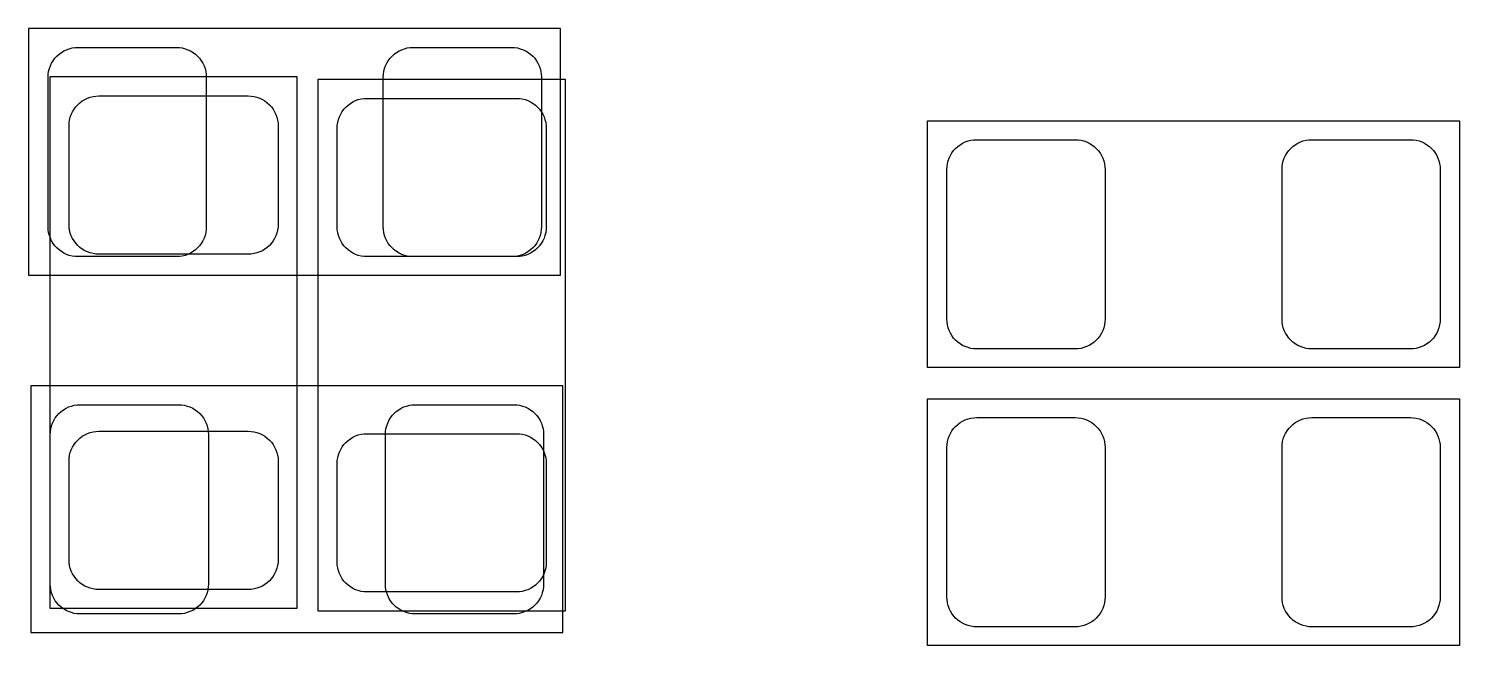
# Model space of a CAD drawing. Extents: x 0 to 143, y 0 to 190.
# Drawn here: x 105.78 to 119.12, y 113.88 to 119.63 of the extents above; entities that cross this region are included whole.
import ezdxf

# ---------------------------------------------------------------- set-up
doc = ezdxf.new("R2010")
doc.units = 0

msp = doc.modelspace()

# ---------------------------------------------------------------- linework, layer by layer
at = {"layer": 'Layer 1', "color": 7}
for points in [[(105.78338, 119.63106), (105.78338, 117.33236)], [(110.744, 119.63106), (105.78338, 119.63106)], [(110.744, 117.33236), (110.744, 119.63106)], [(105.98404, 119.18402), (108.28274, 119.18402)], [(105.98404, 114.22594), (105.98404, 119.18402)], [(108.28274, 119.18402), (108.28274, 114.22594)], [(108.4834, 119.16116), (110.78464, 119.16116)], [(108.4834, 114.20308), (108.4834, 119.16116)], [(110.78464, 119.16116), (110.78464, 114.20308)], [(114.16284, 116.4713), (114.16284, 118.77254)], [(114.16284, 118.77254), (119.12346, 118.77254)], [(119.12346, 118.77254), (119.12346, 116.4713)], [(105.78338, 117.33236), (110.744, 117.33236)], [(119.12346, 116.4713), (114.16284, 116.4713)], [(105.8037, 116.30112), (105.8037, 114.00242)], [(110.76432, 116.30112), (105.8037, 116.30112)], [(110.76432, 114.00242), (110.76432, 116.30112)], [(114.16284, 116.18174), (119.12346, 116.18174)], [(114.16284, 113.88304), (114.16284, 116.18174)], [(119.12346, 116.18174), (119.12346, 113.88304)], [(108.28274, 114.22594), (105.98404, 114.22594)], [(110.78464, 114.20308), (108.4834, 114.20308)], [(105.8037, 114.00242), (110.76432, 114.00242)], [(119.12346, 113.88304), (114.16284, 113.88304)]]:
    msp.add_lwpolyline(points, dxfattribs=at)
at = {"layer": 'Layer 1', "color": 96}
for points in [[(107.189016, 119.454784), (107.21594, 119.45072), (107.24261, 119.444116), (107.268264, 119.434718), (107.292902, 119.423034), (107.31627, 119.409064), (107.338368, 119.392808), (107.358434, 119.37452), (107.376722, 119.3542), (107.392978, 119.332356), (107.407202, 119.308988), (107.418886, 119.284096), (107.42803, 119.258442), (107.434634, 119.232026), (107.438698, 119.205102), (107.439968, 119.17767), (107.439968, 117.784226), (107.438698, 117.757048), (107.434634, 117.730124), (107.42803, 117.703454), (107.418886, 117.6778), (107.407202, 117.653162), (107.392978, 117.629794), (107.376722, 117.607696), (107.358434, 117.58763), (107.338368, 117.569088), (107.31627, 117.552832), (107.292902, 117.538862), (107.268264, 117.527178), (107.24261, 117.518034), (107.21594, 117.51143), (107.189016, 117.507366), (107.161584, 117.506096), (106.243374, 117.506096), (106.215942, 117.507366), (106.189018, 117.51143), (106.162602, 117.518034), (106.136694, 117.527178), (106.112056, 117.538862), (106.088688, 117.552832), (106.066844, 117.569088), (106.046524, 117.58763), (106.028236, 117.607696), (106.01198, 117.629794), (105.997756, 117.653162), (105.986072, 117.6778), (105.976928, 117.703454), (105.970324, 117.730124), (105.96626, 117.757048), (105.96499, 117.784226), (105.96499, 119.17767), (105.96626, 119.205102), (105.970324, 119.232026), (105.976928, 119.258442), (105.986072, 119.284096), (105.997756, 119.308988), (106.01198, 119.332356), (106.028236, 119.3542), (106.046524, 119.37452), (106.066844, 119.392808), (106.088688, 119.409064), (106.112056, 119.423034), (106.136694, 119.434718), (106.162602, 119.444116), (106.189018, 119.45072), (106.215942, 119.454784), (106.243374, 119.456054), (107.161584, 119.456054), (107.189016, 119.454784)], [(110.313978, 119.454784), (110.340902, 119.45072), (110.367572, 119.444116), (110.393226, 119.434718), (110.417864, 119.423034), (110.441232, 119.409064), (110.46333, 119.392808), (110.483396, 119.37452), (110.501938, 119.3542), (110.518194, 119.332356), (110.532164, 119.308988), (110.543848, 119.284096), (110.552992, 119.258442), (110.559596, 119.232026), (110.56366, 119.205102), (110.56493, 119.17767), (110.56493, 117.784226), (110.56366, 117.757048), (110.559596, 117.730124), (110.552992, 117.703454), (110.543848, 117.6778), (110.532164, 117.653162), (110.518194, 117.629794), (110.501938, 117.607696), (110.483396, 117.58763), (110.46333, 117.569088), (110.441232, 117.552832), (110.417864, 117.538862), (110.393226, 117.527178), (110.367572, 117.518034), (110.340902, 117.51143), (110.313978, 117.507366), (110.2868, 117.506096), (109.368336, 117.506096), (109.340904, 117.507366), (109.31398, 117.51143), (109.287564, 117.518034), (109.26191, 117.527178), (109.237018, 117.538862), (109.21365, 117.552832), (109.191806, 117.569088), (109.171486, 117.58763), (109.153198, 117.607696), (109.136942, 117.629794), (109.122972, 117.653162), (109.111288, 117.6778), (109.10189, 117.703454), (109.095286, 117.730124), (109.091222, 117.757048), (109.089952, 117.784226), (109.089952, 119.17767), (109.091222, 119.205102), (109.095286, 119.232026), (109.10189, 119.258442), (109.111288, 119.284096), (109.122972, 119.308988), (109.136942, 119.332356), (109.153198, 119.3542), (109.171486, 119.37452), (109.191806, 119.392808), (109.21365, 119.409064), (109.237018, 119.423034), (109.26191, 119.434718), (109.287564, 119.444116), (109.31398, 119.45072), (109.340904, 119.454784), (109.368336, 119.456054), (110.2868, 119.456054), (110.313978, 119.454784)], [(107.209082, 116.12459), (107.236006, 116.12078), (107.262422, 116.113922), (107.288076, 116.104778), (107.312968, 116.093094), (107.336336, 116.079124), (107.35818, 116.062868), (107.3785, 116.04458), (107.396788, 116.02426), (107.413044, 116.002416), (107.427014, 115.978794), (107.438698, 115.954156), (107.448096, 115.928502), (107.4547, 115.902086), (107.458764, 115.874908), (107.460034, 115.84773), (107.460034, 114.454286), (107.458764, 114.427108), (107.4547, 114.39993), (107.448096, 114.373514), (107.438698, 114.34786), (107.427014, 114.323222), (107.413044, 114.2996), (107.396788, 114.277756), (107.3785, 114.257436), (107.35818, 114.239148), (107.336336, 114.222892), (107.312968, 114.208922), (107.288076, 114.197238), (107.262422, 114.188094), (107.236006, 114.181236), (107.209082, 114.177426), (107.18165, 114.175902), (106.263186, 114.175902), (106.236008, 114.177426), (106.209084, 114.181236), (106.182414, 114.188094), (106.15676, 114.197238), (106.132122, 114.208922), (106.108754, 114.222892), (106.086656, 114.239148), (106.06659, 114.257436), (106.048048, 114.277756), (106.031792, 114.2996), (106.017822, 114.323222), (106.006138, 114.34786), (105.996994, 114.373514), (105.99039, 114.39993), (105.986326, 114.427108), (105.985056, 114.454286), (105.985056, 115.84773), (105.986326, 115.874908), (105.99039, 115.902086), (105.996994, 115.928502), (106.006138, 115.954156), (106.017822, 115.978794), (106.031792, 116.002416), (106.048048, 116.02426), (106.06659, 116.04458), (106.086656, 116.062868), (106.108754, 116.079124), (106.132122, 116.093094), (106.15676, 116.104778), (106.182414, 116.113922), (106.209084, 116.12078), (106.236008, 116.12459), (106.263186, 116.126114), (107.18165, 116.126114), (107.209082, 116.12459)], [(110.334044, 116.12459), (110.360968, 116.12078), (110.387384, 116.113922), (110.413292, 116.104778), (110.43793, 116.093094), (110.461298, 116.079124), (110.483142, 116.062868), (110.503462, 116.04458), (110.52175, 116.02426), (110.538006, 116.002416), (110.55223, 115.978794), (110.563914, 115.954156), (110.573058, 115.928502), (110.579662, 115.902086), (110.583726, 115.874908), (110.584996, 115.84773), (110.584996, 114.454286), (110.583726, 114.427108), (110.579662, 114.39993), (110.573058, 114.373514), (110.563914, 114.34786), (110.55223, 114.323222), (110.538006, 114.2996), (110.52175, 114.277756), (110.503462, 114.257436), (110.483142, 114.239148), (110.461298, 114.222892), (110.43793, 114.208922), (110.413292, 114.197238), (110.387384, 114.188094), (110.360968, 114.181236), (110.334044, 114.177426), (110.306612, 114.175902), (109.388402, 114.175902), (109.36097, 114.177426), (109.334046, 114.181236), (109.30763, 114.188094), (109.281722, 114.197238), (109.257084, 114.208922), (109.233716, 114.222892), (109.211872, 114.239148), (109.191552, 114.257436), (109.173264, 114.277756), (109.157008, 114.2996), (109.142784, 114.323222), (109.1311, 114.34786), (109.121956, 114.373514), (109.115352, 114.39993), (109.111288, 114.427108), (109.110018, 114.454286), (109.110018, 115.84773), (109.111288, 115.874908), (109.115352, 115.902086), (109.121956, 115.928502), (109.1311, 115.954156), (109.142784, 115.978794), (109.157008, 116.002416), (109.173264, 116.02426), (109.191552, 116.04458), (109.211872, 116.062868), (109.233716, 116.079124), (109.257084, 116.093094), (109.281722, 116.104778), (109.30763, 116.113922), (109.334046, 116.12078), (109.36097, 116.12459), (109.388402, 116.126114), (110.306612, 116.126114), (110.334044, 116.12459)]]:
    msp.add_lwpolyline(points, close=True, dxfattribs=at)
at = {"layer": 'Layer 1', "color": 16}
for points in [[(107.859068, 119.002156), (107.885992, 118.998092), (107.912408, 118.991488), (107.938316, 118.982344), (107.962954, 118.97066), (107.986322, 118.95669), (108.008166, 118.940434), (108.028486, 118.921892), (108.046774, 118.901826), (108.06303, 118.879728), (108.077254, 118.85636), (108.088938, 118.831722), (108.098082, 118.806068), (108.104686, 118.779398), (108.10875, 118.752474), (108.11002, 118.725296), (108.11002, 117.806832), (108.10875, 117.7794), (108.104686, 117.752476), (108.098082, 117.72606), (108.088938, 117.700406), (108.077254, 117.675514), (108.06303, 117.652146), (108.046774, 117.630302), (108.028486, 117.609982), (108.008166, 117.591694), (107.986322, 117.575438), (107.962954, 117.561468), (107.938316, 117.549784), (107.912408, 117.540386), (107.885992, 117.533782), (107.859068, 117.529718), (107.831636, 117.528448), (106.438192, 117.528448), (106.411014, 117.529718), (106.38409, 117.533782), (106.35742, 117.540386), (106.331766, 117.549784), (106.307128, 117.561468), (106.28376, 117.575438), (106.261662, 117.591694), (106.241596, 117.609982), (106.223054, 117.630302), (106.206798, 117.652146), (106.192828, 117.675514), (106.181144, 117.700406), (106.172, 117.72606), (106.165396, 117.752476), (106.161332, 117.7794), (106.160062, 117.806832), (106.160062, 118.725296), (106.161332, 118.752474), (106.165396, 118.779398), (106.172, 118.806068), (106.181144, 118.831722), (106.192828, 118.85636), (106.206798, 118.879728), (106.223054, 118.901826), (106.241596, 118.921892), (106.261662, 118.940434), (106.28376, 118.95669), (106.307128, 118.97066), (106.331766, 118.982344), (106.35742, 118.991488), (106.38409, 118.998092), (106.411014, 119.002156), (106.438192, 119.003426), (107.831636, 119.003426), (107.859068, 119.002156)], [(110.358936, 118.97955), (110.386114, 118.97574), (110.41253, 118.969136), (110.438184, 118.959738), (110.462822, 118.948054), (110.486444, 118.934084), (110.508288, 118.917828), (110.528608, 118.89954), (110.546896, 118.87922), (110.563152, 118.857376), (110.577122, 118.834008), (110.588806, 118.809116), (110.59795, 118.783462), (110.604554, 118.757046), (110.608618, 118.729868), (110.609888, 118.70269), (110.609888, 117.784226), (110.608618, 117.757048), (110.604554, 117.730124), (110.59795, 117.703454), (110.588806, 117.6778), (110.577122, 117.653162), (110.563152, 117.629794), (110.546896, 117.607696), (110.528608, 117.58763), (110.508288, 117.569088), (110.486444, 117.552832), (110.462822, 117.538862), (110.438184, 117.527178), (110.41253, 117.518034), (110.386114, 117.51143), (110.358936, 117.507366), (110.331758, 117.506096), (108.938314, 117.506096), (108.911136, 117.507366), (108.883958, 117.51143), (108.857542, 117.518034), (108.831888, 117.527178), (108.806996, 117.538862), (108.783628, 117.552832), (108.761784, 117.569088), (108.741464, 117.58763), (108.723176, 117.607696), (108.70692, 117.629794), (108.69295, 117.653162), (108.681266, 117.6778), (108.671868, 117.703454), (108.665264, 117.730124), (108.661454, 117.757048), (108.65993, 117.784226), (108.65993, 118.70269), (108.661454, 118.729868), (108.665264, 118.757046), (108.671868, 118.783462), (108.681266, 118.809116), (108.69295, 118.834008), (108.70692, 118.857376), (108.723176, 118.87922), (108.741464, 118.89954), (108.761784, 118.917828), (108.783628, 118.934084), (108.806996, 118.948054), (108.831888, 118.959738), (108.857542, 118.969136), (108.883958, 118.97574), (108.911136, 118.97955), (108.938314, 118.981074), (110.331758, 118.981074), (110.358936, 118.97955)], [(115.568984, 118.59474), (115.595908, 118.590676), (115.622578, 118.584072), (115.648232, 118.574928), (115.67287, 118.563244), (115.696238, 118.54902), (115.718336, 118.532764), (115.738402, 118.514476), (115.756944, 118.494156), (115.7732, 118.472312), (115.78717, 118.448944), (115.798854, 118.424306), (115.807998, 118.398398), (115.814602, 118.371982), (115.818666, 118.345058), (115.819936, 118.317626), (115.819936, 116.924182), (115.818666, 116.897004), (115.814602, 116.87008), (115.807998, 116.84341), (115.798854, 116.817756), (115.78717, 116.793118), (115.7732, 116.76975), (115.756944, 116.747652), (115.738402, 116.727586), (115.718336, 116.709298), (115.696238, 116.692788), (115.67287, 116.678818), (115.648232, 116.667134), (115.622578, 116.65799), (115.595908, 116.651386), (115.568984, 116.647322), (115.541806, 116.646052), (114.623342, 116.646052), (114.59591, 116.647322), (114.568986, 116.651386), (114.54257, 116.65799), (114.516916, 116.667134), (114.492024, 116.678818), (114.468656, 116.692788), (114.446812, 116.709298), (114.426492, 116.727586), (114.408204, 116.747652), (114.391948, 116.76975), (114.377978, 116.793118), (114.366294, 116.817756), (114.356896, 116.84341), (114.350292, 116.87008), (114.346228, 116.897004), (114.344958, 116.924182), (114.344958, 118.317626), (114.346228, 118.345058), (114.350292, 118.371982), (114.356896, 118.398398), (114.366294, 118.424306), (114.377978, 118.448944), (114.391948, 118.472312), (114.408204, 118.494156), (114.426492, 118.514476), (114.446812, 118.532764), (114.468656, 118.54902), (114.492024, 118.563244), (114.516916, 118.574928), (114.54257, 118.584072), (114.568986, 118.590676), (114.59591, 118.59474), (114.623342, 118.59601), (115.541806, 118.59601), (115.568984, 118.59474)], [(118.693946, 118.59474), (118.72087, 118.590676), (118.74754, 118.584072), (118.773194, 118.574928), (118.797832, 118.563244), (118.8212, 118.54902), (118.843298, 118.532764), (118.863364, 118.514476), (118.881906, 118.494156), (118.898162, 118.472312), (118.912132, 118.448944), (118.923816, 118.424306), (118.93296, 118.398398), (118.939564, 118.371982), (118.943628, 118.345058), (118.944898, 118.317626), (118.944898, 116.924182), (118.943628, 116.897004), (118.939564, 116.87008), (118.93296, 116.84341), (118.923816, 116.817756), (118.912132, 116.793118), (118.898162, 116.76975), (118.881906, 116.747652), (118.863364, 116.727586), (118.843298, 116.709298), (118.8212, 116.692788), (118.797832, 116.678818), (118.773194, 116.667134), (118.74754, 116.65799), (118.72087, 116.651386), (118.693946, 116.647322), (118.666768, 116.646052), (117.748304, 116.646052), (117.721126, 116.647322), (117.693948, 116.651386), (117.667532, 116.65799), (117.641878, 116.667134), (117.616986, 116.678818), (117.593618, 116.692788), (117.571774, 116.709298), (117.551454, 116.727586), (117.533166, 116.747652), (117.51691, 116.76975), (117.50294, 116.793118), (117.491256, 116.817756), (117.481858, 116.84341), (117.475254, 116.87008), (117.471444, 116.897004), (117.46992, 116.924182), (117.46992, 118.317626), (117.471444, 118.345058), (117.475254, 118.371982), (117.481858, 118.398398), (117.491256, 118.424306), (117.50294, 118.448944), (117.51691, 118.472312), (117.533166, 118.494156), (117.551454, 118.514476), (117.571774, 118.532764), (117.593618, 118.54902), (117.616986, 118.563244), (117.641878, 118.574928), (117.667532, 118.584072), (117.693948, 118.590676), (117.721126, 118.59474), (117.748304, 118.59601), (118.666768, 118.59601), (118.693946, 118.59474)], [(115.568984, 116.004702), (115.595908, 116.000638), (115.622578, 115.994034), (115.648232, 115.98489), (115.67287, 115.973206), (115.696238, 115.958982), (115.718336, 115.942726), (115.738402, 115.924438), (115.756944, 115.904372), (115.7732, 115.882274), (115.78717, 115.858906), (115.798854, 115.834268), (115.807998, 115.808614), (115.814602, 115.781944), (115.818666, 115.75502), (115.819936, 115.727588), (115.819936, 114.334398), (115.818666, 114.306966), (115.814602, 114.280042), (115.807998, 114.253626), (115.798854, 114.227718), (115.78717, 114.20308), (115.7732, 114.179712), (115.756944, 114.157868), (115.738402, 114.137548), (115.718336, 114.11926), (115.696238, 114.103004), (115.67287, 114.08878), (115.648232, 114.077096), (115.622578, 114.067952), (115.595908, 114.061348), (115.568984, 114.057284), (115.541806, 114.056014), (114.623342, 114.056014), (114.59591, 114.057284), (114.568986, 114.061348), (114.54257, 114.067952), (114.516916, 114.077096), (114.492024, 114.08878), (114.468656, 114.103004), (114.446812, 114.11926), (114.426492, 114.137548), (114.408204, 114.157868), (114.391948, 114.179712), (114.377978, 114.20308), (114.366294, 114.227718), (114.356896, 114.253626), (114.350292, 114.280042), (114.346228, 114.306966), (114.344958, 114.334398), (114.344958, 115.727588), (114.346228, 115.75502), (114.350292, 115.781944), (114.356896, 115.808614), (114.366294, 115.834268), (114.377978, 115.858906), (114.391948, 115.882274), (114.408204, 115.904372), (114.426492, 115.924438), (114.446812, 115.942726), (114.468656, 115.958982), (114.492024, 115.973206), (114.516916, 115.98489), (114.54257, 115.994034), (114.568986, 116.000638), (114.59591, 116.004702), (114.623342, 116.005972), (115.541806, 116.005972), (115.568984, 116.004702)], [(118.693946, 116.004702), (118.72087, 116.000638), (118.74754, 115.994034), (118.773194, 115.98489), (118.797832, 115.973206), (118.8212, 115.958982), (118.843298, 115.942726), (118.863364, 115.924438), (118.881906, 115.904372), (118.898162, 115.882274), (118.912132, 115.858906), (118.923816, 115.834268), (118.93296, 115.808614), (118.939564, 115.781944), (118.943628, 115.75502), (118.944898, 115.727588), (118.944898, 114.334398), (118.943628, 114.306966), (118.939564, 114.280042), (118.93296, 114.253626), (118.923816, 114.227718), (118.912132, 114.20308), (118.898162, 114.179712), (118.881906, 114.157868), (118.863364, 114.137548), (118.843298, 114.11926), (118.8212, 114.103004), (118.797832, 114.08878), (118.773194, 114.077096), (118.74754, 114.067952), (118.72087, 114.061348), (118.693946, 114.057284), (118.666768, 114.056014), (117.748304, 114.056014), (117.721126, 114.057284), (117.693948, 114.061348), (117.667532, 114.067952), (117.641878, 114.077096), (117.616986, 114.08878), (117.593618, 114.103004), (117.571774, 114.11926), (117.551454, 114.137548), (117.533166, 114.157868), (117.51691, 114.179712), (117.50294, 114.20308), (117.491256, 114.227718), (117.481858, 114.253626), (117.475254, 114.280042), (117.471444, 114.306966), (117.46992, 114.334398), (117.46992, 115.727588), (117.471444, 115.75502), (117.475254, 115.781944), (117.481858, 115.808614), (117.491256, 115.834268), (117.50294, 115.858906), (117.51691, 115.882274), (117.533166, 115.904372), (117.551454, 115.924438), (117.571774, 115.942726), (117.593618, 115.958982), (117.616986, 115.973206), (117.641878, 115.98489), (117.667532, 115.994034), (117.693948, 116.000638), (117.721126, 116.004702), (117.748304, 116.005972), (118.666768, 116.005972), (118.693946, 116.004702)], [(107.859068, 115.877194), (107.885992, 115.87313), (107.912408, 115.866526), (107.938316, 115.857382), (107.962954, 115.845698), (107.986322, 115.831474), (108.008166, 115.815218), (108.028486, 115.79693), (108.046774, 115.776864), (108.06303, 115.754766), (108.077254, 115.731398), (108.088938, 115.70676), (108.098082, 115.681106), (108.104686, 115.654436), (108.10875, 115.627512), (108.11002, 115.60008), (108.11002, 114.68187), (108.10875, 114.654438), (108.104686, 114.627514), (108.098082, 114.601098), (108.088938, 114.57519), (108.077254, 114.550552), (108.06303, 114.527184), (108.046774, 114.50534), (108.028486, 114.48502), (108.008166, 114.466732), (107.986322, 114.450476), (107.962954, 114.436252), (107.938316, 114.424568), (107.912408, 114.415424), (107.885992, 114.40882), (107.859068, 114.404756), (107.831636, 114.403486), (106.438192, 114.403486), (106.411014, 114.404756), (106.38409, 114.40882), (106.35742, 114.415424), (106.331766, 114.424568), (106.307128, 114.436252), (106.28376, 114.450476), (106.261662, 114.466732), (106.241596, 114.48502), (106.223054, 114.50534), (106.206798, 114.527184), (106.192828, 114.550552), (106.181144, 114.57519), (106.172, 114.601098), (106.165396, 114.627514), (106.161332, 114.654438), (106.160062, 114.68187), (106.160062, 115.60008), (106.161332, 115.627512), (106.165396, 115.654436), (106.172, 115.681106), (106.181144, 115.70676), (106.192828, 115.731398), (106.206798, 115.754766), (106.223054, 115.776864), (106.241596, 115.79693), (106.261662, 115.815218), (106.28376, 115.831474), (106.307128, 115.845698), (106.331766, 115.857382), (106.35742, 115.866526), (106.38409, 115.87313), (106.411014, 115.877194), (106.438192, 115.878464), (107.831636, 115.878464), (107.859068, 115.877194)], [(110.358936, 115.854588), (110.386114, 115.850778), (110.41253, 115.84392), (110.438184, 115.834776), (110.462822, 115.823092), (110.486444, 115.809122), (110.508288, 115.792866), (110.528608, 115.774578), (110.546896, 115.754258), (110.563152, 115.732414), (110.577122, 115.708792), (110.588806, 115.684154), (110.59795, 115.6585), (110.604554, 115.632084), (110.608618, 115.604906), (110.609888, 115.577728), (110.609888, 114.659264), (110.608618, 114.632086), (110.604554, 114.604908), (110.59795, 114.578492), (110.588806, 114.552838), (110.577122, 114.5282), (110.563152, 114.504578), (110.546896, 114.482734), (110.528608, 114.462414), (110.508288, 114.444126), (110.486444, 114.42787), (110.462822, 114.4139), (110.438184, 114.402216), (110.41253, 114.393072), (110.386114, 114.386468), (110.358936, 114.382404), (110.331758, 114.38088), (108.938314, 114.38088), (108.911136, 114.382404), (108.883958, 114.386468), (108.857542, 114.393072), (108.831888, 114.402216), (108.806996, 114.4139), (108.783628, 114.42787), (108.761784, 114.444126), (108.741464, 114.462414), (108.723176, 114.482734), (108.70692, 114.504578), (108.69295, 114.5282), (108.681266, 114.552838), (108.671868, 114.578492), (108.665264, 114.604908), (108.661454, 114.632086), (108.65993, 114.659264), (108.65993, 115.577728), (108.661454, 115.604906), (108.665264, 115.632084), (108.671868, 115.6585), (108.681266, 115.684154), (108.69295, 115.708792), (108.70692, 115.732414), (108.723176, 115.754258), (108.741464, 115.774578), (108.761784, 115.792866), (108.783628, 115.809122), (108.806996, 115.823092), (108.831888, 115.834776), (108.857542, 115.84392), (108.883958, 115.850778), (108.911136, 115.854588), (108.938314, 115.856112), (110.331758, 115.856112), (110.358936, 115.854588)]]:
    msp.add_lwpolyline(points, close=True, dxfattribs=at)

doc.saveas('drawing.dxf')
